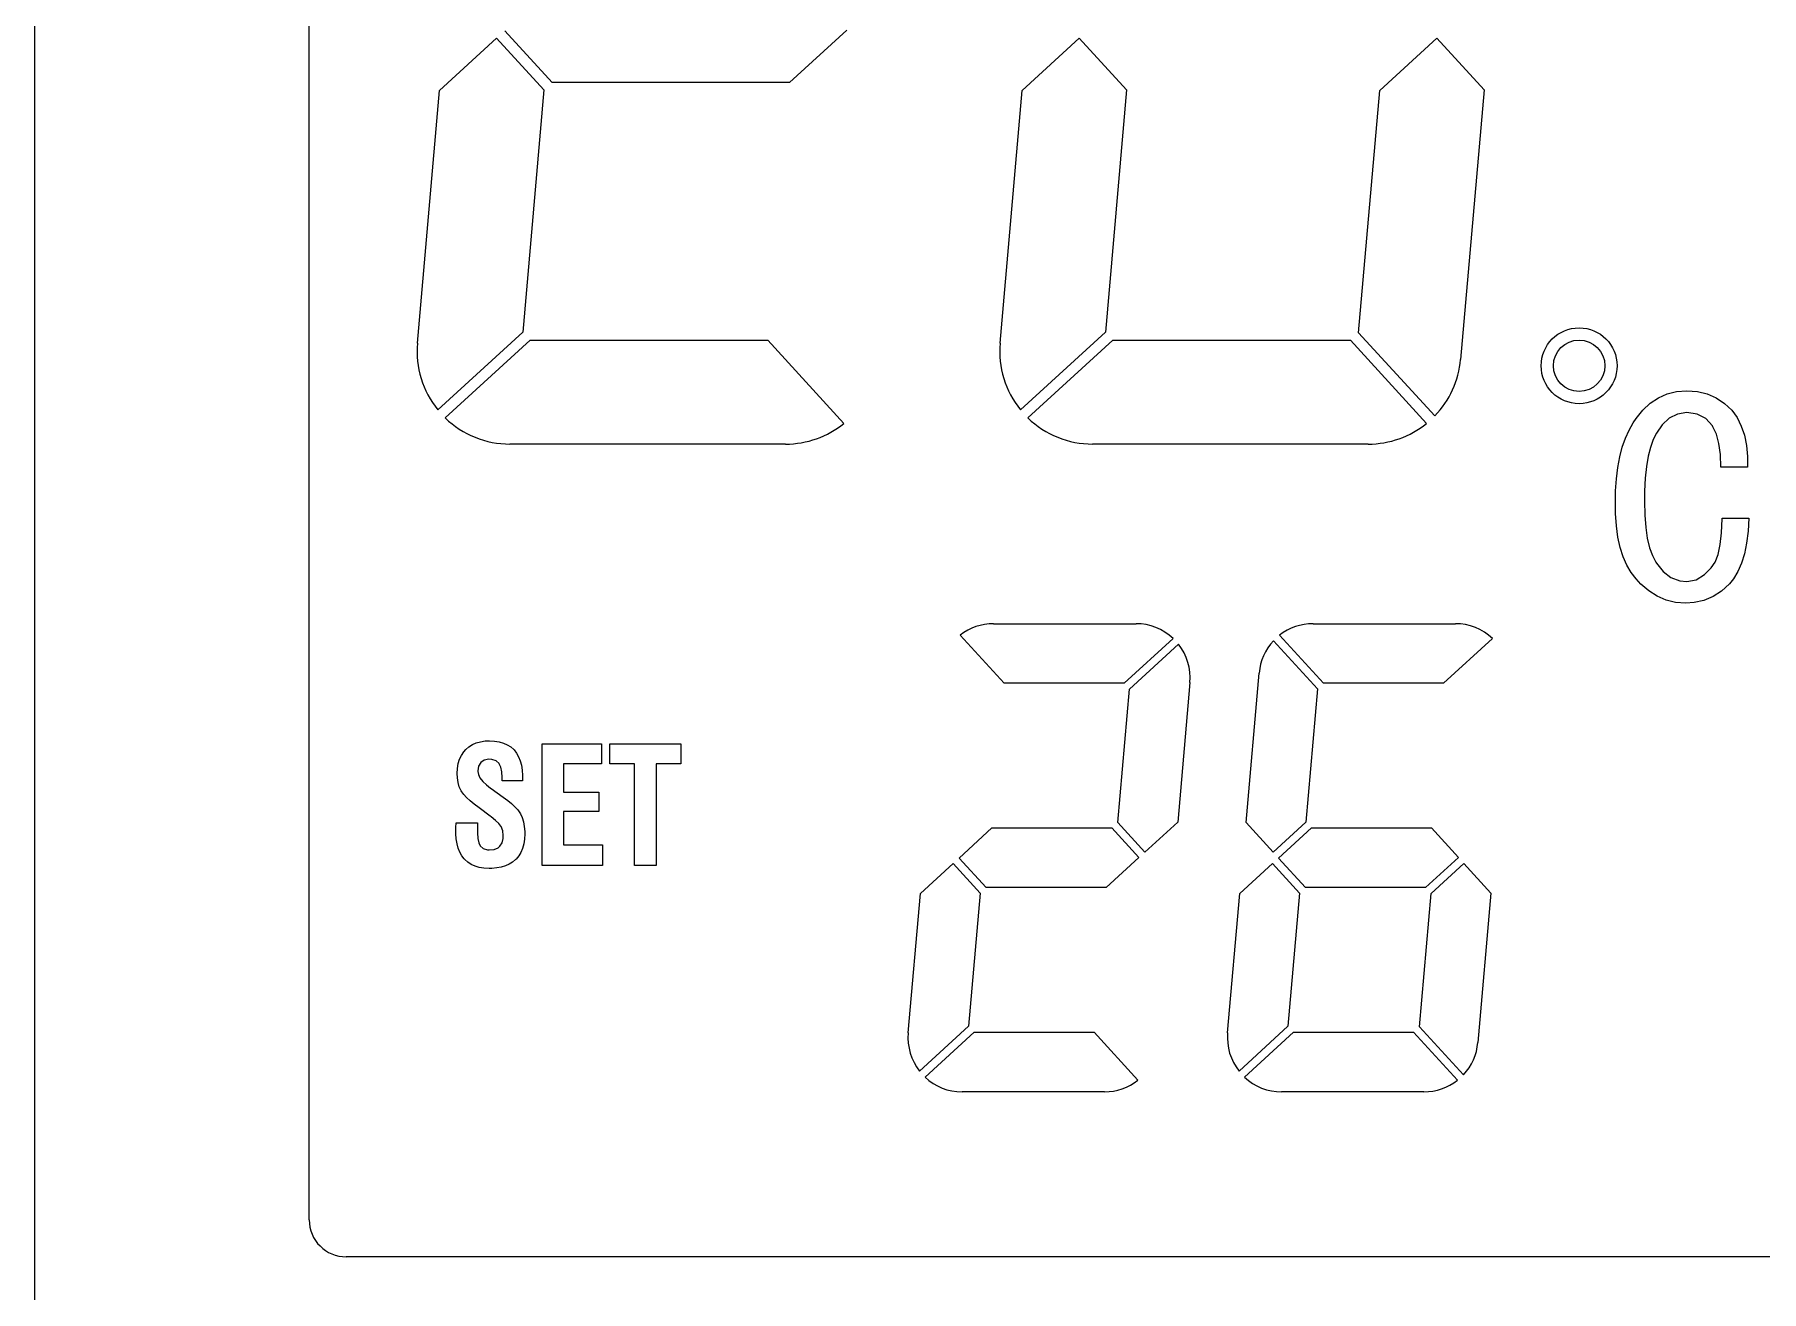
# Model space of a CAD drawing. Header units: millimetres. Extents: x 130143 to 328923, y 19139 to 134795.
# Drawn here: x 230591 to 231289, y 63048 to 63557 of the extents above; entities that cross this region are included whole.
import ezdxf

# ---------------------------------------------------------------- set-up
doc = ezdxf.new("R2010")
doc.units = ezdxf.units.MM
doc.header["$LTSCALE"] = 10
doc.layers.add('邦威智能化', color=7, linetype='Continuous', lineweight=18)

msp = doc.modelspace()

# ---------------------------------------------------------------- linework, layer by layer
at = {"layer": '邦威智能化', "color": 7, "linetype": 'Continuous', "lineweight": 15}
for p, q in [((230591.28775, 63908.32013), (230591.28775, 62726.32013)), ((230702.28775, 63077.32013), (230702.28775, 63782.32013)), ((230800.47447, 63537.17281), (230781.3587, 63558.03401)), ((230919.55085, 63558.3116), (230896.4819, 63537.17281)), ((230754.972, 63533.85506), (230778.04095, 63554.99386)), ((230778.04095, 63554.99386), (230797.15672, 63534.13265)), ((230990.472, 63533.85506), (231013.54095, 63554.99386)), ((231013.54095, 63554.99386), (231032.65672, 63534.13265)), ((231135.02206, 63533.85506), (231158.09101, 63554.99386)), ((231158.09101, 63554.99386), (231177.20678, 63534.13265)), ((230896.4819, 63537.17281), (230800.47447, 63537.17281)), ((230746.03382, 63431.69115), (230754.972, 63533.85506)), ((230797.15672, 63534.13265), (230788.59227, 63436.24056)), ((230981.53382, 63431.69115), (230990.472, 63533.85506)), ((231032.65672, 63534.13265), (231024.09227, 63436.24056)), ((231126.45761, 63435.96296), (231135.02206, 63533.85506)), ((231177.20678, 63534.13265), (231167.67242, 63425.15447)), ((230788.59227, 63436.24056), (230754.27295, 63404.79269)), ((230757.31311, 63401.47494), (230791.63243, 63432.92281)), ((230791.63243, 63432.92281), (230887.63986, 63432.92281)), ((230887.63986, 63432.92281), (230918.44524, 63399.30464)), ((231024.09227, 63436.24056), (230989.77295, 63404.79269)), ((230992.81311, 63401.47494), (231027.13243, 63432.92281)), ((231027.13243, 63432.92281), (231123.13986, 63432.92281)), ((231123.13986, 63432.92281), (231153.94524, 63399.30464)), ((231157.26298, 63402.3448), (231126.45761, 63435.96296)), ((231251.17308, 63411.20766), (231254.9906, 63412.18075)), ((231254.9906, 63412.18075), (231259.10752, 63412.48016)), ((231259.10752, 63412.48016), (231259.14495, 63412.48016)), ((231259.14495, 63412.48016), (231263.37415, 63412.18075)), ((231263.37415, 63412.18075), (231267.30394, 63411.20766)), ((231238.56033, 63401.21476), (231241.29247, 63404.65801)), ((231241.29247, 63404.65801), (231244.32402, 63407.465)), ((231244.32402, 63407.465), (231247.61756, 63409.67317)), ((231247.61756, 63409.67317), (231251.17308, 63411.20766)), ((231267.30394, 63411.20766), (231270.97175, 63409.59832)), ((231270.97175, 63409.59832), (231274.37757, 63407.35272)), ((231274.37757, 63407.35272), (231277.29684, 63404.62058)), ((231277.29684, 63404.62058), (231279.39273, 63401.62645)), ((231235.75333, 63396.57386), (231237.43753, 63399.56799)), ((231237.43753, 63399.56799), (231238.56033, 63401.21476)), ((231249.0772, 63398.66975), (231246.90645, 63395.30136)), ((231251.95904, 63401.43932), (231249.0772, 63398.66975)), ((231255.32744, 63403.08609), (231251.95904, 63401.43932)), ((231259.14495, 63403.64749), (231255.32744, 63403.08609)), ((231263.33672, 63403.04866), (231259.14495, 63403.64749)), ((231266.77997, 63401.25219), (231263.33672, 63403.04866)), ((231269.43726, 63398.25806), (231266.77997, 63401.25219)), ((231269.62439, 63397.95865), (231269.43726, 63398.25806)), ((231271.0466, 63394.88967), (231269.62439, 63397.95865)), ((231279.39273, 63401.62645), (231281.11435, 63398.22063)), ((231281.11435, 63398.22063), (231282.34943, 63394.47798)), ((230894.81512, 63390.92281), (230783.39112, 63390.92281)), ((231130.31512, 63390.92281), (231018.89112, 63390.92281)), ((231233.02119, 63389.68737), (231234.25627, 63393.28032)), ((231234.25627, 63393.28032), (231235.75333, 63396.57386)), ((231245.52167, 63392.71893), (231244.39887, 63389.61252)), ((231246.90645, 63395.30136), (231245.52167, 63392.71893)), ((231272.05712, 63391.14701), (231271.0466, 63394.88967)), ((231272.65594, 63386.69325), (231272.05712, 63391.14701)), ((231282.34943, 63394.47798), (231283.21024, 63390.36105)), ((231283.21024, 63390.36105), (231283.62193, 63385.86986)), ((231231.22472, 63381.49095), (231232.01067, 63385.75758)), ((231232.01067, 63385.75758), (231233.02119, 63389.68737)), ((231243.50063, 63385.98214), (231242.78953, 63381.82779)), ((231244.39887, 63389.61252), (231243.50063, 63385.98214)), ((231272.8805, 63381.5658), (231272.65594, 63386.69325)), ((231283.62193, 63385.86986), (231283.65936, 63381.5658)), ((231230.32648, 63372.05945), (231230.66332, 63376.92491)), ((231230.66332, 63376.92491), (231231.22472, 63381.49095)), ((231242.30298, 63377.14947), (231242.041, 63371.94717)), ((231242.78953, 63381.82779), (231242.30298, 63377.14947)), ((231283.65936, 63381.5658), (231272.8805, 63381.5658)), ((231230.2142, 63366.85716), (231230.32648, 63372.05945)), ((231242.041, 63371.94717), (231242.00357, 63367.83025)), ((231230.28905, 63362.81509), (231230.2142, 63366.85716)), ((231230.66332, 63357.87478), (231230.28905, 63362.81509)), ((231242.00357, 63367.83025), (231242.11585, 63362.25369)), ((231231.26214, 63353.30873), (231230.66332, 63357.87478)), ((231242.11585, 63362.25369), (231242.49012, 63357.23852)), ((231242.49012, 63357.23852), (231243.12637, 63352.85961)), ((231273.17992, 63355.10521), (231273.36705, 63360.68177)), ((231273.36705, 63360.68177), (231273.36705, 63360.94376)), ((231273.36705, 63360.94376), (231284.14591, 63360.94376)), ((231283.84649, 63355.70403), (231283.24767, 63350.91343)), ((231284.14591, 63360.94376), (231283.84649, 63355.70403)), ((231232.16038, 63349.15438), (231231.26214, 63353.30873)), ((231233.35803, 63345.3743), (231232.16038, 63349.15438)), ((231243.12637, 63352.85961), (231244.02461, 63349.0421)), ((231244.02461, 63349.0421), (231245.18483, 63345.82342)), ((231271.75771, 63346.34739), (231272.61852, 63350.31461)), ((231272.61852, 63350.31461), (231273.17992, 63355.10521)), ((231283.24767, 63350.91343), (231282.38686, 63346.57195)), ((231234.81767, 63342.0059), (231233.35803, 63345.3743)), ((231236.53929, 63339.01178), (231234.81767, 63342.0059)), ((231245.18483, 63345.82342), (231246.60704, 63343.20356)), ((231246.60704, 63343.20356), (231246.90645, 63342.79186)), ((231246.90645, 63342.79186), (231249.52631, 63339.34862)), ((231268.95071, 63340.84568), (231270.52263, 63343.16613)), ((231270.52263, 63343.16613), (231271.75771, 63346.34739)), ((231281.1892, 63342.71701), (231279.69214, 63339.34862)), ((231282.38686, 63346.57195), (231281.1892, 63342.71701)), ((231238.56033, 63336.42934), (231236.53929, 63339.01178)), ((231240.46908, 63334.33346), (231238.56033, 63336.42934)), ((231249.52631, 63339.34862), (231252.67015, 63336.99074)), ((231252.67015, 63336.99074), (231256.30053, 63335.68081)), ((231256.30053, 63335.68081), (231259.14495, 63335.41883)), ((231259.14495, 63335.41883), (231262.85018, 63336.0925)), ((231262.85018, 63336.0925), (231266.29342, 63338.15097)), ((231266.29342, 63338.15097), (231268.95071, 63340.84568)), ((231277.93309, 63336.42934), (231276.28632, 63334.44573)), ((231279.69214, 63339.34862), (231277.93309, 63336.42934)), ((231243.68777, 63331.56389), (231240.46908, 63334.33346)), ((231247.09359, 63329.39315), (231243.68777, 63331.56389)), ((231250.72397, 63327.82123), (231247.09359, 63329.39315)), ((231254.5789, 63326.92299), (231250.72397, 63327.82123)), ((231266.03144, 63327.70895), (231262.10165, 63326.81071)), ((231269.69924, 63329.28087), (231266.03144, 63327.70895)), ((231273.14249, 63331.52646), (231269.69924, 63329.28087)), ((231276.28632, 63334.44573), (231273.14249, 63331.52646)), ((231258.6584, 63326.58615), (231254.5789, 63326.92299)), ((231262.10165, 63326.81071), (231258.6584, 63326.58615)), ((230983.15508, 63294.24589), (230965.3922, 63313.63067)), ((230978.92396, 63318.3163), (231036.47379, 63318.3163)), ((231112.25997, 63294.24589), (231094.4971, 63313.63067)), ((231108.02886, 63318.3163), (231165.57868, 63318.3163)), ((231051.45283, 63312.38586), (231031.65654, 63294.24589)), ((231033.87404, 63291.82591), (231053.67034, 63309.96587)), ((231092.07711, 63311.41316), (231109.83998, 63292.02838)), ((231180.55773, 63312.38586), (231160.76143, 63294.24589)), ((231031.65654, 63294.24589), (230983.15508, 63294.24589)), ((231058.2727, 63294.52695), (231053.3387, 63238.13103)), ((231080.94451, 63237.92855), (231086.22994, 63298.34127)), ((231160.76143, 63294.24589), (231112.25997, 63294.24589)), ((231029.15864, 63237.92855), (231033.87404, 63291.82591)), ((231109.83998, 63292.02838), (231105.12458, 63238.13103)), ((230763.05824, 63263.48569), (230763.79057, 63265.08525)), ((230763.79057, 63265.08525), (230764.75416, 63266.51137)), ((230764.75416, 63266.51137), (230765.58285, 63267.43641)), ((230765.58285, 63267.43641), (230766.83551, 63268.53491)), ((230766.83551, 63268.53491), (230768.26163, 63269.42141)), ((230768.26163, 63269.42141), (230769.82265, 63270.1152)), ((230769.82265, 63270.1152), (230771.53784, 63270.59699)), ((230771.53784, 63270.59699), (230773.40721, 63270.88607)), ((230773.40721, 63270.88607), (230775.18021, 63270.96316)), ((230775.18021, 63270.96316), (230777.20375, 63270.8668)), ((230777.20375, 63270.8668), (230779.09239, 63270.55845)), ((230779.09239, 63270.55845), (230780.80759, 63270.05738)), ((230780.80759, 63270.05738), (230782.34933, 63269.3636)), ((230782.34933, 63269.3636), (230783.7369, 63268.47709)), ((230783.7369, 63268.47709), (230784.9703, 63267.3786)), ((230784.9703, 63267.3786), (230785.1052, 63267.24369)), ((230785.1052, 63267.24369), (230786.12661, 63265.97175)), ((230786.12661, 63265.97175), (230786.9553, 63264.5071)), ((230796.47558, 63269.7683), (230820.41118, 63269.7683)), ((230796.47558, 63220.54807), (230796.47558, 63269.7683)), ((230820.41118, 63269.7683), (230820.41118, 63261.59705)), ((230823.80302, 63269.7683), (230852.46022, 63269.7683)), ((230823.80302, 63261.65487), (230823.80302, 63269.7683)), ((230852.46022, 63269.7683), (230852.46022, 63261.65487)), ((230762.09465, 63257.72341), (230762.21028, 63259.80477)), ((230762.21028, 63259.80477), (230762.51863, 63261.73195)), ((230762.51863, 63261.73195), (230763.05824, 63263.48569)), ((230770.76697, 63260.72982), (230770.45862, 63258.80264)), ((230770.45862, 63258.80264), (230770.45862, 63258.59065)), ((230770.45862, 63258.59065), (230770.67061, 63257.28016)), ((230771.6342, 63262.19448), (230770.76697, 63260.72982)), ((230771.67274, 63262.25229), (230771.6342, 63262.19448)), ((230773.07958, 63263.17734), (230771.67274, 63262.25229)), ((230774.92968, 63263.48569), (230773.07958, 63263.17734)), ((230776.12453, 63263.38933), (230774.92968, 63263.48569)), ((230777.80118, 63262.83045), (230776.12453, 63263.38933)), ((230779.01531, 63261.78977), (230777.80118, 63262.83045)), ((230779.11167, 63261.65487), (230779.01531, 63261.78977)), ((230779.74764, 63260.2673), (230779.11167, 63261.65487)), ((230780.13307, 63258.43647), (230779.74764, 63260.2673)), ((230780.2487, 63256.1624), (230780.13307, 63258.43647)), ((230786.9553, 63264.5071), (230787.62981, 63262.88826)), ((230787.62981, 63262.88826), (230788.11161, 63261.09598)), ((230788.11161, 63261.09598), (230788.41996, 63259.13026)), ((230788.41996, 63259.13026), (230788.53559, 63256.99109)), ((230805.10935, 63261.59705), (230805.10935, 63250.2074)), ((230820.41118, 63261.59705), (230805.10935, 63261.59705)), ((230833.78582, 63261.65487), (230823.80302, 63261.65487)), ((230833.78582, 63220.54807), (230833.78582, 63261.65487)), ((230842.47742, 63261.65487), (230842.47742, 63220.54807)), ((230852.46022, 63261.65487), (230842.47742, 63261.65487)), ((230762.17173, 63255.98895), (230762.09465, 63257.72341)), ((230762.46081, 63254.0425), (230762.17173, 63255.98895)), ((230762.96188, 63252.30803), (230762.46081, 63254.0425)), ((230763.67494, 63250.78556), (230762.96188, 63252.30803)), ((230763.96401, 63250.30376), (230763.67494, 63250.78556)), ((230770.67061, 63257.28016), (230771.32585, 63255.93114)), ((230771.32585, 63255.93114), (230772.42434, 63254.54356)), ((230772.42434, 63254.54356), (230773.96609, 63253.11745)), ((230773.96609, 63253.11745), (230775.60419, 63251.86478)), ((230775.60419, 63251.86478), (230775.89327, 63251.65279)), ((230775.89327, 63251.65279), (230780.67268, 63248.22241)), ((230780.2487, 63254.71701), (230780.2487, 63256.1624)), ((230788.49704, 63254.71701), (230780.2487, 63254.71701)), ((230788.55486, 63256.25876), (230788.49704, 63254.71701)), ((230788.53559, 63256.99109), (230788.55486, 63256.54783)), ((230788.55486, 63256.54783), (230788.55486, 63256.25876)), ((230764.81197, 63249.22454), (230763.96401, 63250.30376)), ((230765.92974, 63248.02969), (230764.81197, 63249.22454)), ((230767.31731, 63246.73848), (230765.92974, 63248.02969)), ((230769.01323, 63245.33163), (230767.31731, 63246.73848)), ((230770.95968, 63243.8477), (230769.01323, 63245.33163)), ((230775.41148, 63240.51368), (230770.95968, 63243.8477)), ((230780.67268, 63248.22241), (230782.52278, 63246.87338)), ((230782.52278, 63246.87338), (230784.10307, 63245.56289)), ((230784.10307, 63245.56289), (230785.45209, 63244.27168)), ((230785.45209, 63244.27168), (230786.56986, 63243.01901)), ((230805.10935, 63250.2074), (230819.35123, 63250.2074)), ((230819.35123, 63250.2074), (230819.35123, 63242.40232)), ((230761.55504, 63235.92698), (230761.67067, 63237.83489)), ((230761.67067, 63237.83489), (230770.32371, 63237.83489)), ((230770.32371, 63237.83489), (230770.32371, 63233.76854)), ((230775.81618, 63240.20533), (230775.41148, 63240.51368)), ((230777.56992, 63238.79849), (230775.81618, 63240.20533)), ((230778.8804, 63237.56509), (230777.56992, 63238.79849)), ((230779.74764, 63236.48587), (230778.8804, 63237.56509)), ((230786.56986, 63243.01901), (230787.43709, 63241.80489)), ((230787.43709, 63241.80489), (230787.64908, 63241.458)), ((230787.64908, 63241.458), (230788.36214, 63239.93552)), ((230788.36214, 63239.93552), (230788.88248, 63238.2396)), ((230788.88248, 63238.2396), (230789.24864, 63236.35096)), ((230805.10935, 63242.40232), (230805.10935, 63228.85423)), ((230819.35123, 63242.40232), (230805.10935, 63242.40232)), ((231040.0941, 63225.99459), (231029.15864, 63237.92855)), ((231053.3387, 63238.13103), (231040.0941, 63225.99459)), ((231091.87998, 63225.99459), (231080.94451, 63237.92855)), ((231105.12458, 63238.13103), (231091.87998, 63225.99459)), ((230761.51649, 63234.80922), (230761.55504, 63235.92698)), ((230761.55504, 63233.40238), (230761.51649, 63234.80922)), ((230761.72848, 63231.2632), (230761.55504, 63233.40238)), ((230762.0561, 63229.31675), (230761.72848, 63231.2632)), ((230770.32371, 63233.76854), (230770.45862, 63231.47519)), ((230770.45862, 63231.47519), (230770.84405, 63229.68291)), ((230779.86327, 63236.29315), (230779.74764, 63236.48587)), ((230780.51851, 63234.6165), (230779.86327, 63236.29315)), ((230780.22943, 63229.70219), (230780.67268, 63231.51374)), ((230780.74977, 63232.65077), (230780.51851, 63234.6165)), ((230780.67268, 63231.51374), (230780.74977, 63232.65077)), ((230789.32573, 63231.22466), (230789.03665, 63229.25893)), ((230789.24864, 63236.35096), (230789.40282, 63234.30815)), ((230789.42209, 63233.36383), (230789.32573, 63231.22466)), ((230789.40282, 63234.30815), (230789.42209, 63233.36383)), ((230964.99259, 63223.57461), (230978.23719, 63235.71105)), ((230978.23719, 63235.71105), (231026.73865, 63235.71105)), ((231026.73865, 63235.71105), (231037.67411, 63223.77708)), ((231094.09748, 63223.57461), (231107.34209, 63235.71105)), ((231107.34209, 63235.71105), (231155.84355, 63235.71105)), ((231155.84355, 63235.71105), (231166.77901, 63223.77708)), ((230762.5379, 63227.52447), (230762.0561, 63229.31675)), ((230763.17387, 63225.92491), (230762.5379, 63227.52447)), ((230763.96401, 63224.47952), (230763.17387, 63225.92491)), ((230764.90833, 63223.22685), (230763.96401, 63224.47952)), ((230765.19741, 63222.9185), (230764.90833, 63223.22685)), ((230766.39226, 63221.83928), (230765.19741, 63222.9185)), ((230770.84405, 63229.68291), (230771.44148, 63228.43024)), ((230771.44148, 63228.43024), (230772.6556, 63227.37029)), ((230772.6556, 63227.37029), (230774.39007, 63226.86923)), ((230774.39007, 63226.86923), (230775.10313, 63226.83068)), ((230775.10313, 63226.83068), (230777.06885, 63227.06195)), ((230777.06885, 63227.06195), (230778.6106, 63227.73646)), ((230778.6106, 63227.73646), (230779.32366, 63228.31461)), ((230779.32366, 63228.31461), (230780.22943, 63229.70219)), ((230785.74117, 63222.97632), (230784.52705, 63221.95491)), ((230785.89535, 63223.13049), (230785.74117, 63222.97632)), ((230786.97457, 63224.40243), (230785.89535, 63223.13049)), ((230787.86107, 63225.84782), (230786.97457, 63224.40243)), ((230788.53559, 63227.46665), (230787.86107, 63225.84782)), ((230789.03665, 63229.25893), (230788.53559, 63227.46665)), ((230805.10935, 63228.85423), (230820.77734, 63228.85423)), ((230820.77734, 63228.85423), (230820.77734, 63220.54807)), ((230975.92805, 63211.64064), (230964.99259, 63223.57461)), ((231037.67411, 63223.77708), (231024.42951, 63211.64064)), ((231105.03295, 63211.64064), (231094.09748, 63223.57461)), ((231166.77901, 63223.77708), (231153.53441, 63211.64064)), ((230767.77983, 63220.93351), (230766.39226, 63221.83928)), ((230769.32158, 63220.23972), (230767.77983, 63220.93351)), ((230771.03677, 63219.75792), (230769.32158, 63220.23972)), ((230772.92541, 63219.44958), (230771.03677, 63219.75792)), ((230774.9875, 63219.35322), (230772.92541, 63219.44958)), ((230776.06672, 63219.37249), (230774.9875, 63219.35322)), ((230778.07099, 63219.54593), (230776.06672, 63219.37249)), ((230779.92108, 63219.89283), (230778.07099, 63219.54593)), ((230781.617, 63220.41317), (230779.92108, 63219.89283)), ((230783.13948, 63221.08768), (230781.617, 63220.41317)), ((230784.52705, 63221.95491), (230783.13948, 63221.08768)), ((230820.77734, 63220.54807), (230796.47558, 63220.54807)), ((230842.47742, 63220.54807), (230833.78582, 63220.54807)), ((230949.328, 63209.22066), (230962.5726, 63221.3571)), ((230962.5726, 63221.3571), (230973.50807, 63209.42313)), ((231078.4329, 63209.22066), (231091.6775, 63221.3571)), ((231091.6775, 63221.3571), (231102.61296, 63209.42313)), ((231155.75192, 63209.22066), (231168.99652, 63221.3571)), ((231168.99652, 63221.3571), (231179.93198, 63209.42313)), ((230944.394, 63152.82474), (230949.328, 63209.22066)), ((230973.50807, 63209.42313), (230968.79266, 63155.52578)), ((231024.42951, 63211.64064), (230975.92805, 63211.64064)), ((231073.49889, 63152.82474), (231078.4329, 63209.22066)), ((231102.61296, 63209.42313), (231097.89755, 63155.52578)), ((231153.53441, 63211.64064), (231105.03295, 63211.64064)), ((231151.03651, 63155.3233), (231155.75192, 63209.22066)), ((231179.93198, 63209.42313), (231174.64655, 63149.01042)), ((230968.79266, 63155.52578), (230948.99636, 63137.38582)), ((230951.21387, 63134.96583), (230971.01017, 63153.1058)), ((230971.01017, 63153.1058), (231019.51163, 63153.1058)), ((231019.51163, 63153.1058), (231037.2745, 63133.72102)), ((231097.89755, 63155.52578), (231078.10126, 63137.38582)), ((231080.31876, 63134.96583), (231100.11506, 63153.1058)), ((231100.11506, 63153.1058), (231148.61652, 63153.1058)), ((231148.61652, 63153.1058), (231166.37939, 63133.72102)), ((231168.79938, 63135.93853), (231151.03651, 63155.3233)), ((231023.74274, 63129.03539), (230966.19292, 63129.03539)), ((231152.84763, 63129.03539), (231095.29781, 63129.03539)), ((231677.28775, 63062.32013), (230717.28775, 63062.32013))]:
    msp.add_line(p, q, dxfattribs=at)
for radius in [15.33397, 15.33397, 10.40778, 10.40778]:
    msp.add_circle((231215.56964, 63422.58947), radius, dxfattribs=at)
for centre, radius, start, end in [((230783.39112, 63428.42281), 37.5, 175, 219.06018723), ((230783.39112, 63428.42281), 37.5, 175, 219.06018723), ((231018.89112, 63428.42281), 37.5, 175, 219.06018723), ((231018.89112, 63428.42281), 37.5, 175, 219.06018723), ((231130.31512, 63428.42281), 37.5, 315.93981277, 355), ((231130.31512, 63428.42281), 37.5, 315.93981277, 355), ((230783.39112, 63428.42281), 37.5, 225.93981277, 270), ((230783.39112, 63428.42281), 37.5, 225.93981277, 270), ((230894.81512, 63428.42281), 37.5, 270, 309.06018723), ((230894.81512, 63428.42281), 37.5, 270, 309.06018723), ((231018.89112, 63428.42281), 37.5, 225.93981277, 270), ((231018.89112, 63428.42281), 37.5, 225.93981277, 270), ((231130.31512, 63428.42281), 37.5, 270, 309.06018723), ((231130.31512, 63428.42281), 37.5, 270, 309.06018723), ((230978.92396, 63296.43411), 21.88219, 90, 128.1987777), ((230978.92396, 63296.43411), 21.88219, 90, 128.1987777), ((231036.47379, 63296.43411), 21.88219, 46.8012223, 90), ((231036.47379, 63296.43411), 21.88219, 46.8012223, 90), ((231108.02886, 63296.43411), 21.88219, 90, 128.1987777), ((231108.02886, 63296.43411), 21.88219, 90, 128.1987777), ((231165.57868, 63296.43411), 21.88219, 46.8012223, 90), ((231165.57868, 63296.43411), 21.88219, 46.8012223, 90), ((231036.47379, 63296.43411), 21.88219, 355, 38.1987777), ((231036.47379, 63296.43411), 21.88219, 355, 38.1987777), ((231108.02886, 63296.43411), 21.88219, 136.8012223, 175), ((231108.02886, 63296.43411), 21.88219, 136.8012223, 175), ((230966.19292, 63150.91758), 21.88219, 175, 218.1987777), ((230966.19292, 63150.91758), 21.88219, 175, 218.1987777), ((231095.29781, 63150.91758), 21.88219, 175, 218.1987777), ((231095.29781, 63150.91758), 21.88219, 175, 218.1987777), ((231152.84763, 63150.91758), 21.88219, 316.8012223, 355), ((231152.84763, 63150.91758), 21.88219, 316.8012223, 355), ((230966.19292, 63150.91758), 21.88219, 226.8012223, 270), ((230966.19292, 63150.91758), 21.88219, 226.8012223, 270), ((231023.74274, 63150.91758), 21.88219, 270, 308.1987777), ((231023.74274, 63150.91758), 21.88219, 270, 308.1987777), ((231095.29781, 63150.91758), 21.88219, 226.8012223, 270), ((231095.29781, 63150.91758), 21.88219, 226.8012223, 270), ((231152.84763, 63150.91758), 21.88219, 270, 308.1987777), ((231152.84763, 63150.91758), 21.88219, 270, 308.1987777), ((230717.28775, 63077.32013), 15, 180, 270), ((230717.28775, 63077.32013), 15, 180, 270)]:
    msp.add_arc(centre, radius, start, end, dxfattribs=at)

doc.saveas('drawing.dxf')
